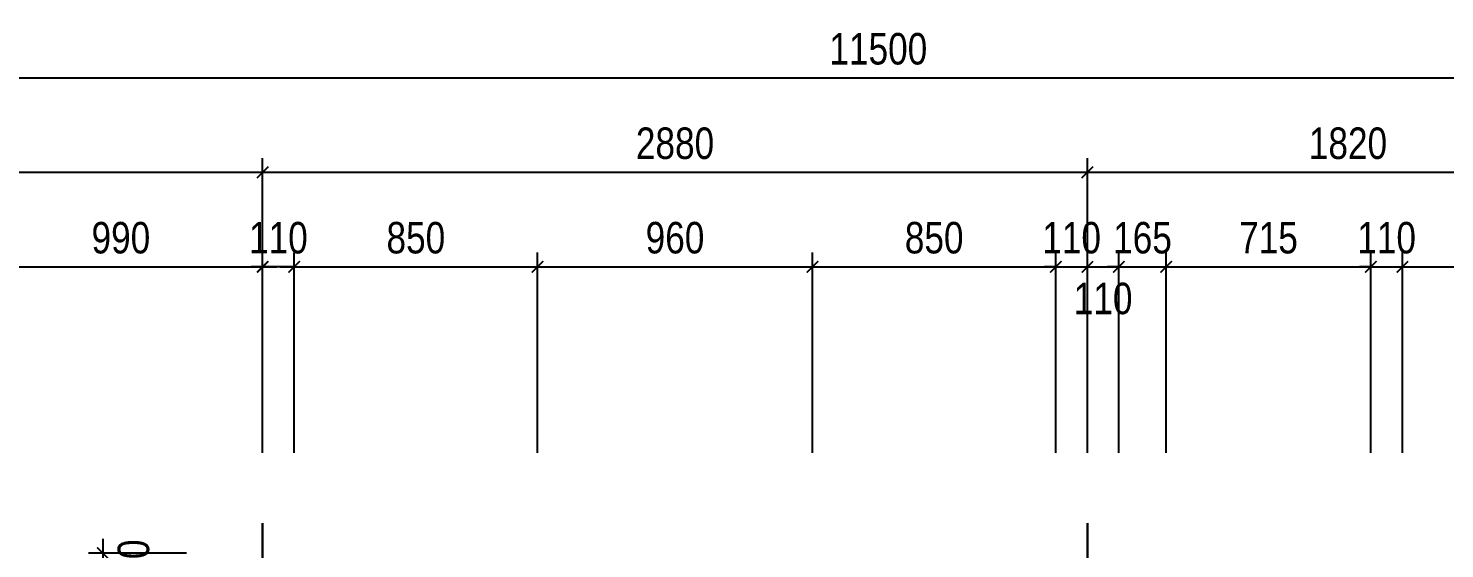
# Model space of a CAD drawing. Header units: millimetres. Extents: x -82962 to 19744, y -138000 to 4535.
# Drawn here: x -66900 to -61954, y -88577 to -86759 of the extents above; entities that cross this region are included whole.
import ezdxf

# ---------------------------------------------------------------- set-up
doc = ezdxf.new("R2010")
doc.units = ezdxf.units.MM
doc.header["$LTSCALE"] = 1000
doc.header["$MEASUREMENT"] = 0
doc.header["$PDMODE"] = 3
doc.layers.get('0').update_dxf_attribs({"lineweight": 30})
doc.layers.get('DEFPOINTS').update_dxf_attribs({"color": 4, "lineweight": 30})
doc.layers.add('THAY', color=4, linetype='Continuous', lineweight=30)
doc.styles.add('dim', font='arial.ttf', dxfattribs={"width": 0.8})
doc.dimstyles.new('1-100-100', dxfattribs={"dimscale": 0, "dimtxt": 2.2, "dimasz": 0.8, "dimexe": 1, "dimexo": 1, "dimgap": 0.9, "dimtad": 1, "dimdec": 0, "dimzin": 0, "dimdsep": 46, "dimtxsty": 'dim', "dimblk1": 'ARCHTICK', "dimblk2": 'ARCHTICK', "dimsah": 1, "dimcen": 1, "dimdle": 1, "dimclrd": 256, "dimclre": 256, "dimclrt": 1, "dimadec": 0, "dimazin": 0, "dimtfac": 0.0001, "dimtdec": 0, "dimtix": 1, "dimtmove": 2, "dimatfit": 3, "dimldrblk": 'DOT', "dimfxl": 100, "dimtolj": 1, "dimtzin": 0, "dimarcsym": 0})

# ---------------------------------------------------------------- blocks, each defined once
blk = doc.blocks.new('_ARCHTICK')
at = {"color": 0, "linetype": 'ByBlock', "const_width": 0.15}
blk.add_lwpolyline([(-0.5, -0.5), (0.5, 0.5)], dxfattribs=at)
blk = doc.blocks.new('*D1429')
at = {"layer": 'DEFPOINTS', "color": 0, "ltscale": 0.2, "transparency": 16777216}
for p in [(-66081.9, -87592.3), (-67071.9, -88292.3), (-66081.9, -88292.3)]:
    blk.add_point(p, dxfattribs=at)
at = {"layer": 'THAY', "lineweight": -2, "ltscale": 0.2, "transparency": 16777216}
for p, q in [((-67071.9, -88242.3), (-67071.9, -87542.3)), ((-66081.9, -88242.3), (-66081.9, -87542.3)), ((-67121.9, -87592.3), (-66031.9, -87592.3))]:
    blk.add_line(p, q, dxfattribs=at)
at = {"layer": 'THAY', "lineweight": -2, "ltscale": 0.2, "transparency": 16777216, "xscale": 40.00000032884265, "yscale": 40.00000032884265, "zscale": 40.00000032884265, "rotation": 180}
blk.add_blockref('_ARCHTICK', (-67071.9, -87592.3), dxfattribs=at)
at = {"layer": 'THAY', "lineweight": -2, "ltscale": 0.2, "transparency": 16777216, "xscale": 40.00000032884265, "yscale": 40.00000032884265, "zscale": 40.00000032884265}
blk.add_blockref('_ARCHTICK', (-66081.9, -87592.3), dxfattribs=at)
at = {"layer": 'THAY', "color": 1, "ltscale": 0.2, "transparency": 16777216, "insert": (-66576.9, -87491.2), "char_height": 110, "attachment_point": 5, "style": 'dim'}
blk.add_mtext('\\A1;990', dxfattribs=at)
blk = doc.blocks.new('_DOT')
at = {"color": 0, "linetype": 'ByBlock', "ltscale": 10}
blk.add_line((-0.5, 0), (-1, 0), dxfattribs=at)
at = {"color": 0, "linetype": 'ByBlock', "ltscale": 10, "const_width": 0.5}
blk.add_lwpolyline([(-0.25, 0, 1), (0.25, 0, 1)], format="xyb", close=True, dxfattribs=at)
blk = doc.blocks.new('*D1430')
at = {"layer": 'DEFPOINTS', "color": 0, "ltscale": 0.2, "transparency": 16777216}
for p in [(-65121.9, -87592.3), (-65971.9, -88292.3), (-65121.9, -88292.3)]:
    blk.add_point(p, dxfattribs=at)
at = {"layer": 'THAY', "lineweight": -2, "ltscale": 0.2, "transparency": 16777216}
for p, q in [((-65971.9, -88242.3), (-65971.9, -87542.3)), ((-65121.9, -88242.3), (-65121.9, -87542.3)), ((-66021.9, -87592.3), (-65071.9, -87592.3))]:
    blk.add_line(p, q, dxfattribs=at)
at = {"layer": 'THAY', "lineweight": -2, "ltscale": 0.2, "transparency": 16777216, "xscale": 40.00000032884265, "yscale": 40.00000032884265, "zscale": 40.00000032884265, "rotation": 180}
blk.add_blockref('_ARCHTICK', (-65971.9, -87592.3), dxfattribs=at)
at = {"layer": 'THAY', "lineweight": -2, "ltscale": 0.2, "transparency": 16777216, "xscale": 40.00000032884265, "yscale": 40.00000032884265, "zscale": 40.00000032884265}
blk.add_blockref('_ARCHTICK', (-65121.9, -87592.3), dxfattribs=at)
at = {"layer": 'THAY', "color": 1, "ltscale": 0.2, "transparency": 16777216, "insert": (-65546.9, -87491.2), "char_height": 110, "attachment_point": 5, "style": 'dim'}
blk.add_mtext('\\A1;850', dxfattribs=at)
blk = doc.blocks.new('*D1431')
at = {"layer": 'DEFPOINTS', "color": 0, "ltscale": 0.2, "transparency": 16777216}
for p in [(-64161.9, -87592.3), (-65121.9, -88292.3), (-64161.9, -88292.3)]:
    blk.add_point(p, dxfattribs=at)
at = {"layer": 'THAY', "lineweight": -2, "ltscale": 0.2, "transparency": 16777216}
for p, q in [((-65121.9, -88242.3), (-65121.9, -87542.3)), ((-64161.9, -88242.3), (-64161.9, -87542.3)), ((-65171.9, -87592.3), (-64111.9, -87592.3))]:
    blk.add_line(p, q, dxfattribs=at)
at = {"layer": 'THAY', "lineweight": -2, "ltscale": 0.2, "transparency": 16777216, "xscale": 40.00000032884265, "yscale": 40.00000032884265, "zscale": 40.00000032884265, "rotation": 180}
blk.add_blockref('_ARCHTICK', (-65121.9, -87592.3), dxfattribs=at)
at = {"layer": 'THAY', "lineweight": -2, "ltscale": 0.2, "transparency": 16777216, "xscale": 40.00000032884265, "yscale": 40.00000032884265, "zscale": 40.00000032884265}
blk.add_blockref('_ARCHTICK', (-64161.9, -87592.3), dxfattribs=at)
at = {"layer": 'THAY', "color": 1, "ltscale": 0.2, "transparency": 16777216, "insert": (-64641.9, -87491.2), "char_height": 110, "attachment_point": 5, "style": 'dim'}
blk.add_mtext('\\A1;960', dxfattribs=at)
blk = doc.blocks.new('*D1432')
at = {"layer": 'DEFPOINTS', "color": 0, "ltscale": 0.2, "transparency": 16777216}
for p in [(-63201.9, -87592.3), (-63311.9, -88292.3), (-63201.9, -88292.3)]:
    blk.add_point(p, dxfattribs=at)
at = {"layer": 'THAY', "lineweight": -2, "ltscale": 0.2, "transparency": 16777216}
for p, q in [((-63311.9, -88242.3), (-63311.9, -87542.3)), ((-63201.9, -88242.3), (-63201.9, -87542.3)), ((-63311.9, -87592.3), (-63351.9, -87592.3)), ((-63311.9, -87592.3), (-63201.9, -87592.3)), ((-63201.9, -87592.3), (-63161.9, -87592.3))]:
    blk.add_line(p, q, dxfattribs=at)
at = {"layer": 'THAY', "lineweight": -2, "ltscale": 0.2, "transparency": 16777216, "xscale": 40.00000032884265, "yscale": 40.00000032884265, "zscale": 40.00000032884265}
blk.add_blockref('_ARCHTICK', (-63311.9, -87592.3), dxfattribs=at)
at = {"layer": 'THAY', "lineweight": -2, "ltscale": 0.2, "transparency": 16777216, "xscale": 40.00000032884265, "yscale": 40.00000032884265, "zscale": 40.00000032884265, "rotation": 180}
blk.add_blockref('_ARCHTICK', (-63201.9, -87592.3), dxfattribs=at)
at = {"layer": 'THAY', "color": 1, "ltscale": 0.2, "transparency": 16777216, "insert": (-63256.9, -87491.2), "char_height": 110, "attachment_point": 5, "style": 'dim'}
blk.add_mtext('\\A1;110', dxfattribs=at)
blk = doc.blocks.new('*D1433')
at = {"layer": 'DEFPOINTS', "color": 0, "ltscale": 0.2, "transparency": 16777216}
for p in [(-63091.9, -87592.3), (-63201.9, -88292.3), (-63091.9, -88292.3)]:
    blk.add_point(p, dxfattribs=at)
at = {"layer": 'THAY', "lineweight": -2, "ltscale": 0.2, "transparency": 16777216}
for p, q in [((-63201.9, -88242.3), (-63201.9, -87542.3)), ((-63091.9, -88242.3), (-63091.9, -87542.3)), ((-63251.9, -87592.3), (-63041.9, -87592.3))]:
    blk.add_line(p, q, dxfattribs=at)
at = {"layer": 'THAY', "lineweight": -2, "ltscale": 0.2, "transparency": 16777216, "xscale": 40.00000032884265, "yscale": 40.00000032884265, "zscale": 40.00000032884265, "rotation": 180}
blk.add_blockref('_ARCHTICK', (-63201.9, -87592.3), dxfattribs=at)
at = {"layer": 'THAY', "lineweight": -2, "ltscale": 0.2, "transparency": 16777216, "xscale": 40.00000032884265, "yscale": 40.00000032884265, "zscale": 40.00000032884265}
blk.add_blockref('_ARCHTICK', (-63091.9, -87592.3), dxfattribs=at)
at = {"layer": 'THAY', "color": 1, "ltscale": 0.2, "transparency": 16777216, "insert": (-63146.9, -87703.5), "char_height": 110, "attachment_point": 5, "style": 'dim'}
blk.add_mtext('\\A1;110', dxfattribs=at)
blk = doc.blocks.new('*D1434')
at = {"layer": 'DEFPOINTS', "color": 0, "ltscale": 0.2, "transparency": 16777216}
for p in [(-62926.9, -87592.3), (-63091.9, -88292.3), (-62926.9, -88292.3)]:
    blk.add_point(p, dxfattribs=at)
at = {"layer": 'THAY', "lineweight": -2, "ltscale": 0.2, "transparency": 16777216}
for p, q in [((-63091.9, -88242.3), (-63091.9, -87542.3)), ((-62926.9, -88242.3), (-62926.9, -87542.3)), ((-63091.9, -87592.3), (-63131.9, -87592.3)), ((-63091.9, -87592.3), (-62926.9, -87592.3)), ((-62926.9, -87592.3), (-62886.9, -87592.3))]:
    blk.add_line(p, q, dxfattribs=at)
at = {"layer": 'THAY', "lineweight": -2, "ltscale": 0.2, "transparency": 16777216, "xscale": 40.00000032884265, "yscale": 40.00000032884265, "zscale": 40.00000032884265}
blk.add_blockref('_ARCHTICK', (-63091.9, -87592.3), dxfattribs=at)
at = {"layer": 'THAY', "lineweight": -2, "ltscale": 0.2, "transparency": 16777216, "xscale": 40.00000032884265, "yscale": 40.00000032884265, "zscale": 40.00000032884265, "rotation": 180}
blk.add_blockref('_ARCHTICK', (-62926.9, -87592.3), dxfattribs=at)
at = {"layer": 'THAY', "color": 1, "ltscale": 0.2, "transparency": 16777216, "insert": (-63009.4, -87491.2), "char_height": 110, "attachment_point": 5, "style": 'dim'}
blk.add_mtext('\\A1;165', dxfattribs=at)
blk = doc.blocks.new('*D1435')
at = {"layer": 'DEFPOINTS', "color": 0, "ltscale": 0.2, "transparency": 16777216}
for p in [(-62211.9, -87592.3), (-62926.9, -88292.3), (-62211.9, -88292.3)]:
    blk.add_point(p, dxfattribs=at)
at = {"layer": 'THAY', "lineweight": -2, "ltscale": 0.2, "transparency": 16777216}
for p, q in [((-62926.9, -88242.3), (-62926.9, -87542.3)), ((-62211.9, -88242.3), (-62211.9, -87542.3)), ((-62976.9, -87592.3), (-62161.9, -87592.3))]:
    blk.add_line(p, q, dxfattribs=at)
at = {"layer": 'THAY', "lineweight": -2, "ltscale": 0.2, "transparency": 16777216, "xscale": 40.00000032884265, "yscale": 40.00000032884265, "zscale": 40.00000032884265, "rotation": 180}
blk.add_blockref('_ARCHTICK', (-62926.9, -87592.3), dxfattribs=at)
at = {"layer": 'THAY', "lineweight": -2, "ltscale": 0.2, "transparency": 16777216, "xscale": 40.00000032884265, "yscale": 40.00000032884265, "zscale": 40.00000032884265}
blk.add_blockref('_ARCHTICK', (-62211.9, -87592.3), dxfattribs=at)
at = {"layer": 'THAY', "color": 1, "ltscale": 0.2, "transparency": 16777216, "insert": (-62569.4, -87491.2), "char_height": 110, "attachment_point": 5, "style": 'dim'}
blk.add_mtext('\\A1;715', dxfattribs=at)
blk = doc.blocks.new('*D1439')
at = {"layer": 'DEFPOINTS', "color": 0, "ltscale": 0.2, "transparency": 16777216}
for p in [(-63201.9, -87262.3), (-63201.9, -88292.3), (-61381.9, -88292.3)]:
    blk.add_point(p, dxfattribs=at)
at = {"layer": 'THAY', "lineweight": -2, "ltscale": 0.2, "transparency": 16777216}
for p, q in [((-63201.9, -88242.3), (-63201.9, -87212.3)), ((-61381.9, -88242.3), (-61381.9, -87212.3)), ((-61331.9, -87262.3), (-63251.9, -87262.3))]:
    blk.add_line(p, q, dxfattribs=at)
at = {"layer": 'THAY', "lineweight": -2, "ltscale": 0.2, "transparency": 16777216, "xscale": 40.00000032884265, "yscale": 40.00000032884265, "zscale": 40.00000032884265, "rotation": 180}
blk.add_blockref('_ARCHTICK', (-63201.9, -87262.3), dxfattribs=at)
at = {"layer": 'THAY', "lineweight": -2, "ltscale": 0.2, "transparency": 16777216, "xscale": 40.00000032884265, "yscale": 40.00000032884265, "zscale": 40.00000032884265}
blk.add_blockref('_ARCHTICK', (-61381.9, -87262.3), dxfattribs=at)
at = {"layer": 'THAY', "color": 1, "ltscale": 0.2, "transparency": 16777216, "insert": (-62291.9, -87161.2), "char_height": 110, "attachment_point": 5, "style": 'dim'}
blk.add_mtext('\\A1;1820', dxfattribs=at)
blk = doc.blocks.new('*D1440')
at = {"layer": 'DEFPOINTS', "color": 0, "ltscale": 0.2, "transparency": 16777216}
for p in [(-66081.9, -87262.3), (-66081.9, -88292.3), (-63201.9, -88292.3)]:
    blk.add_point(p, dxfattribs=at)
at = {"layer": 'THAY', "lineweight": -2, "ltscale": 0.2, "transparency": 16777216}
for p, q in [((-66081.9, -88242.3), (-66081.9, -87212.3)), ((-63201.9, -88242.3), (-63201.9, -87212.3)), ((-63151.9, -87262.3), (-66131.9, -87262.3))]:
    blk.add_line(p, q, dxfattribs=at)
at = {"layer": 'THAY', "lineweight": -2, "ltscale": 0.2, "transparency": 16777216, "xscale": 40.00000032884265, "yscale": 40.00000032884265, "zscale": 40.00000032884265, "rotation": 180}
blk.add_blockref('_ARCHTICK', (-66081.9, -87262.3), dxfattribs=at)
at = {"layer": 'THAY', "lineweight": -2, "ltscale": 0.2, "transparency": 16777216, "xscale": 40.00000032884265, "yscale": 40.00000032884265, "zscale": 40.00000032884265}
blk.add_blockref('_ARCHTICK', (-63201.9, -87262.3), dxfattribs=at)
at = {"layer": 'THAY', "color": 1, "ltscale": 0.2, "transparency": 16777216, "insert": (-64641.9, -87161.2), "char_height": 110, "attachment_point": 5, "style": 'dim'}
blk.add_mtext('\\A1;2880', dxfattribs=at)
blk = doc.blocks.new('*D1441')
at = {"layer": 'DEFPOINTS', "color": 0, "ltscale": 0.2, "transparency": 16777216}
for p in [(-69681.9, -87262.3), (-69681.9, -88292.3), (-66081.9, -88292.3)]:
    blk.add_point(p, dxfattribs=at)
at = {"layer": 'THAY', "lineweight": -2, "ltscale": 0.2, "transparency": 16777216}
for p, q in [((-69681.9, -88242.3), (-69681.9, -87212.3)), ((-66081.9, -88242.3), (-66081.9, -87212.3)), ((-66031.9, -87262.3), (-69731.9, -87262.3))]:
    blk.add_line(p, q, dxfattribs=at)
at = {"layer": 'THAY', "lineweight": -2, "ltscale": 0.2, "transparency": 16777216, "xscale": 40.00000032884265, "yscale": 40.00000032884265, "zscale": 40.00000032884265, "rotation": 180}
blk.add_blockref('_ARCHTICK', (-69681.9, -87262.3), dxfattribs=at)
at = {"layer": 'THAY', "lineweight": -2, "ltscale": 0.2, "transparency": 16777216, "xscale": 40.00000032884265, "yscale": 40.00000032884265, "zscale": 40.00000032884265}
blk.add_blockref('_ARCHTICK', (-66081.9, -87262.3), dxfattribs=at)
at = {"layer": 'THAY', "color": 1, "ltscale": 0.2, "transparency": 16777216, "insert": (-67881.9, -87161.1), "char_height": 110, "attachment_point": 5, "style": 'dim'}
blk.add_mtext('\\A1;3600', dxfattribs=at)
blk = doc.blocks.new('*D1443')
at = {"layer": 'DEFPOINTS', "color": 0, "ltscale": 0.2, "transparency": 16777216}
for p in [(-58181.9, -86932.3), (-69681.9, -88292.3), (-58181.9, -88292.3)]:
    blk.add_point(p, dxfattribs=at)
at = {"layer": 'THAY', "lineweight": -2, "ltscale": 0.2, "transparency": 16777216}
for p, q in [((-69681.9, -88242.3), (-69681.9, -86882.3)), ((-58181.9, -88242.3), (-58181.9, -86882.3)), ((-69731.9, -86932.3), (-58131.9, -86932.3))]:
    blk.add_line(p, q, dxfattribs=at)
at = {"layer": 'THAY', "lineweight": -2, "ltscale": 0.2, "transparency": 16777216, "xscale": 40.00000032884265, "yscale": 40.00000032884265, "zscale": 40.00000032884265, "rotation": 180}
blk.add_blockref('_ARCHTICK', (-69681.9, -86932.3), dxfattribs=at)
at = {"layer": 'THAY', "lineweight": -2, "ltscale": 0.2, "transparency": 16777216, "xscale": 40.00000032884265, "yscale": 40.00000032884265, "zscale": 40.00000032884265}
blk.add_blockref('_ARCHTICK', (-58181.9, -86932.3), dxfattribs=at)
at = {"layer": 'THAY', "color": 1, "ltscale": 0.2, "transparency": 16777216, "insert": (-63931.9, -86831.2), "char_height": 110, "attachment_point": 5, "style": 'dim'}
blk.add_mtext('\\A1;11500', dxfattribs=at)
blk = doc.blocks.new('*D1466')
at = {"layer": 'DEFPOINTS', "color": 0, "ltscale": 0.2, "transparency": 16777216}
for p in [(-63311.9, -87592.3), (-64161.9, -88292.3), (-63311.9, -88292.3)]:
    blk.add_point(p, dxfattribs=at)
at = {"layer": 'THAY', "lineweight": -2, "ltscale": 0.2, "transparency": 16777216}
for p, q in [((-64161.9, -88242.3), (-64161.9, -87542.3)), ((-63311.9, -88242.3), (-63311.9, -87542.3)), ((-64211.9, -87592.3), (-63261.9, -87592.3))]:
    blk.add_line(p, q, dxfattribs=at)
at = {"layer": 'THAY', "lineweight": -2, "ltscale": 0.2, "transparency": 16777216, "xscale": 40.00000032884265, "yscale": 40.00000032884265, "zscale": 40.00000032884265, "rotation": 180}
blk.add_blockref('_ARCHTICK', (-64161.9, -87592.3), dxfattribs=at)
at = {"layer": 'THAY', "lineweight": -2, "ltscale": 0.2, "transparency": 16777216, "xscale": 40.00000032884265, "yscale": 40.00000032884265, "zscale": 40.00000032884265}
blk.add_blockref('_ARCHTICK', (-63311.9, -87592.3), dxfattribs=at)
at = {"layer": 'THAY', "color": 1, "ltscale": 0.2, "transparency": 16777216, "insert": (-63736.9, -87491.2), "char_height": 110, "attachment_point": 5, "style": 'dim'}
blk.add_mtext('\\A1;850', dxfattribs=at)
blk = doc.blocks.new('*D1467')
at = {"layer": 'DEFPOINTS', "color": 0, "ltscale": 0.2, "transparency": 16777216}
for p in [(-66081.9, -87592.3), (-66081.9, -88292.3), (-65971.9, -88292.3)]:
    blk.add_point(p, dxfattribs=at)
at = {"layer": 'THAY', "lineweight": -2, "ltscale": 0.2, "transparency": 16777216}
for p, q in [((-66081.9, -88242.3), (-66081.9, -87542.3)), ((-65971.9, -88242.3), (-65971.9, -87542.3)), ((-66081.9, -87592.3), (-66121.9, -87592.3)), ((-65971.9, -87592.3), (-66081.9, -87592.3)), ((-65971.9, -87592.3), (-65931.9, -87592.3))]:
    blk.add_line(p, q, dxfattribs=at)
at = {"layer": 'THAY', "lineweight": -2, "ltscale": 0.2, "transparency": 16777216, "xscale": 40.00000032884265, "yscale": 40.00000032884265, "zscale": 40.00000032884265}
blk.add_blockref('_ARCHTICK', (-66081.9, -87592.3), dxfattribs=at)
at = {"layer": 'THAY', "lineweight": -2, "ltscale": 0.2, "transparency": 16777216, "xscale": 40.00000032884265, "yscale": 40.00000032884265, "zscale": 40.00000032884265, "rotation": 180}
blk.add_blockref('_ARCHTICK', (-65971.9, -87592.3), dxfattribs=at)
at = {"layer": 'THAY', "color": 1, "ltscale": 0.2, "transparency": 16777216, "insert": (-66026.9, -87491.2), "char_height": 110, "attachment_point": 5, "style": 'dim'}
blk.add_mtext('\\A1;110', dxfattribs=at)
blk = doc.blocks.new('*D1478')
at = {"layer": 'DEFPOINTS', "color": 0, "ltscale": 0.2, "transparency": 16777216}
for p in [(-62101.9, -87592.3), (-62211.9, -88292.3), (-62101.9, -88292.3)]:
    blk.add_point(p, dxfattribs=at)
at = {"layer": 'THAY', "lineweight": -2, "ltscale": 0.2, "transparency": 16777216}
for p, q in [((-62211.9, -88242.3), (-62211.9, -87542.3)), ((-62101.9, -88242.3), (-62101.9, -87542.3)), ((-62211.9, -87592.3), (-62251.9, -87592.3)), ((-62211.9, -87592.3), (-62101.9, -87592.3)), ((-62101.9, -87592.3), (-62061.9, -87592.3))]:
    blk.add_line(p, q, dxfattribs=at)
at = {"layer": 'THAY', "lineweight": -2, "ltscale": 0.2, "transparency": 16777216, "xscale": 40.00000032884265, "yscale": 40.00000032884265, "zscale": 40.00000032884265}
blk.add_blockref('_ARCHTICK', (-62211.9, -87592.3), dxfattribs=at)
at = {"layer": 'THAY', "lineweight": -2, "ltscale": 0.2, "transparency": 16777216, "xscale": 40.00000032884265, "yscale": 40.00000032884265, "zscale": 40.00000032884265, "rotation": 180}
blk.add_blockref('_ARCHTICK', (-62101.9, -87592.3), dxfattribs=at)
at = {"layer": 'THAY', "color": 1, "ltscale": 0.2, "transparency": 16777216, "insert": (-62156.9, -87491.2), "char_height": 110, "attachment_point": 5, "style": 'dim'}
blk.add_mtext('\\A1;110', dxfattribs=at)
blk = doc.blocks.new('*D1479')
at = {"layer": 'DEFPOINTS', "color": 0, "ltscale": 0.2, "transparency": 16777216}
for p in [(-61381.9, -87592.3), (-62101.9, -88292.3), (-61381.9, -88292.3)]:
    blk.add_point(p, dxfattribs=at)
at = {"layer": 'THAY', "lineweight": -2, "ltscale": 0.2, "transparency": 16777216}
for p, q in [((-62101.9, -88242.3), (-62101.9, -87542.3)), ((-61381.9, -88242.3), (-61381.9, -87542.3)), ((-62151.9, -87592.3), (-61331.9, -87592.3))]:
    blk.add_line(p, q, dxfattribs=at)
at = {"layer": 'THAY', "lineweight": -2, "ltscale": 0.2, "transparency": 16777216, "xscale": 40.00000032884265, "yscale": 40.00000032884265, "zscale": 40.00000032884265, "rotation": 180}
blk.add_blockref('_ARCHTICK', (-62101.9, -87592.3), dxfattribs=at)
at = {"layer": 'THAY', "lineweight": -2, "ltscale": 0.2, "transparency": 16777216, "xscale": 40.00000032884265, "yscale": 40.00000032884265, "zscale": 40.00000032884265}
blk.add_blockref('_ARCHTICK', (-61381.9, -87592.3), dxfattribs=at)
at = {"layer": 'THAY', "color": 1, "ltscale": 0.2, "transparency": 16777216, "insert": (-61741.9, -87491.2), "char_height": 110, "attachment_point": 5, "style": 'dim'}
blk.add_mtext('\\A1;720', dxfattribs=at)
blk = doc.blocks.new('*D1500')
at = {"layer": 'DEFPOINTS', "color": 0, "ltscale": 0.2, "transparency": 16777216}
for p in [(-66297.7, -88592.3), (-66640, -88702.3), (-66297.7, -88702.3)]:
    blk.add_point(p, dxfattribs=at)
at = {"layer": 'THAY', "lineweight": -2, "ltscale": 0.2, "transparency": 16777216}
for p, q in [((-66640, -88542.3), (-66640, -88752.3)), ((-66347.7, -88592.3), (-66690, -88592.3)), ((-66347.7, -88702.3), (-66690, -88702.3))]:
    blk.add_line(p, q, dxfattribs=at)
at = {"layer": 'THAY', "lineweight": -2, "ltscale": 0.2, "transparency": 16777216, "xscale": 40.00000032884265, "yscale": 40.00000032884265, "zscale": 40.00000032884265}
for p, rotation in [((-66640, -88592.3), 90), ((-66640, -88702.3), 270)]:
    blk.add_blockref('_ARCHTICK', p, dxfattribs=dict(at, rotation=rotation))
at = {"layer": 'THAY', "color": 1, "ltscale": 0.2, "transparency": 16777216, "insert": (-66532.4, -88647.3), "char_height": 110, "attachment_point": 5, "rotation": 90, "style": 'dim'}
blk.add_mtext('\\A1;110', dxfattribs=at)

msp = doc.modelspace()

# ---------------------------------------------------------------- linework, layer by layer
at = {"layer": 'THAY', "ltscale": 0.015}
for p, q in [((-66081.86937, -92166.27122), (-66081.86937, -88487.95017)), ((-63201.86937, -92166.27122), (-63201.86937, -88487.95017))]:
    msp.add_line(p, q, dxfattribs=at)

# ---------------------------------------------------------------- dimensions: what is measured, and where the dimension line sits
at = {"layer": 'THAY', "ltscale": 0.2}
for base, p1, p2, picture, middle in [((-58181.86937, -86932.3459), (-69681.86937, -88292.34591), (-58181.86937, -88292.34591), '*D1443', (-63931.86937, -86831.18287)), ((-69681.86937, -87262.3459), (-66081.86937, -88292.34591), (-69681.86937, -88292.34591), '*D1441', (-67881.86937, -87161.14536)), ((-66081.86937, -87262.3459), (-63201.86937, -88292.34591), (-66081.86937, -88292.34591), '*D1440', (-64641.86937, -87161.18288)), ((-63201.86937, -87262.3459), (-61381.86937, -88292.34591), (-63201.86937, -88292.34591), '*D1439', (-62291.86937, -87161.18288)), ((-66081.86937, -87592.34591), (-67071.86937, -88292.34591), (-66081.86937, -88292.34591), '*D1429', (-66576.86937, -87491.18288)), ((-66081.86937, -87592.34591), (-65971.86937, -88292.34591), (-66081.86937, -88292.34591), '*D1467', (-66026.86937, -87491.18288)), ((-65121.86937, -87592.34591), (-65971.86937, -88292.34591), (-65121.86937, -88292.34591), '*D1430', (-65546.86937, -87491.18288)), ((-64161.86937, -87592.34591), (-65121.86937, -88292.34591), (-64161.86937, -88292.34591), '*D1431', (-64641.86937, -87491.18288)), ((-63311.86937, -87592.34591), (-64161.86937, -88292.34591), (-63311.86937, -88292.34591), '*D1466', (-63736.86937, -87491.18288)), ((-63201.86937, -87592.34591), (-63311.86937, -88292.34591), (-63201.86937, -88292.34591), '*D1432', (-63256.86937, -87491.18288)), ((-62926.86937, -87592.34591), (-63091.86937, -88292.34591), (-62926.86937, -88292.34591), '*D1434', (-63009.36937, -87491.18288)), ((-62211.86937, -87592.34591), (-62926.86937, -88292.34591), (-62211.86937, -88292.34591), '*D1435', (-62569.36937, -87491.18288)), ((-62101.86937, -87592.34591), (-62211.86937, -88292.34591), (-62101.86937, -88292.34591), '*D1478', (-62156.86937, -87491.18288)), ((-61381.86937, -87592.34591), (-62101.86937, -88292.34591), (-61381.86937, -88292.34591), '*D1479', (-61741.86937, -87491.18288))]:
    dim = msp.add_linear_dim(base=base, p1=p1, p2=p2, dimstyle='1-100-100', override={"dimscale": 50}, dxfattribs=at)
    dim.commit()
    dim.dimension.update_dxf_attribs({"geometry": picture, "text_midpoint": middle})
dim = msp.add_linear_dim(base=(-63091.86937, -87592.34591), p1=(-63201.86937, -88292.34591), p2=(-63091.86937, -88292.34591), dimstyle='1-100-100', override={"dimscale": 50}, dxfattribs=at)
dim.commit()
dim.dimension.update_dxf_attribs({"geometry": '*D1433', "text_midpoint": (-63146.86937, -87703.45055), "dimtype": 160})
dim = msp.add_linear_dim(base=(-66640.03603, -88702.34591), p1=(-66297.71634, -88592.34591), p2=(-66297.71634, -88702.34591), angle=90, dimstyle='1-100-100', override={"dimscale": 50}, dxfattribs=at)
dim.commit()
dim.dimension.update_dxf_attribs({"geometry": '*D1500', "text_midpoint": (-66532.39315, -88647.34591), "dimtype": 160})

doc.saveas('drawing.dxf')
